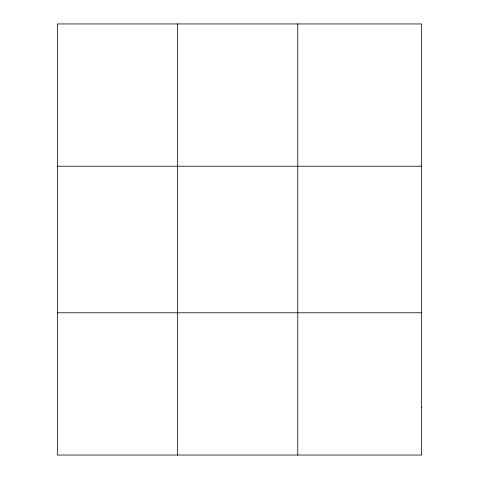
<?xml version="1.0" encoding="UTF-8"?>
<svg xmlns="http://www.w3.org/2000/svg" width="479" height="479" viewBox="0 0 479 479"><rect width="100%" height="100%" fill="white"/><g stroke="black" fill="none" stroke-linecap="round" stroke-linejoin="round"><path stroke-width="0.72" d="M177.577 23.95L177.577 455.05M297.776 23.95L297.776 455.05M57.384 166.213L421.616 166.213M57.384 312.787L421.616 312.787M421.616 407.629L421.616 455.05L57.384 455.05L57.384 23.95L421.616 23.95L421.616 407.629"/></g></svg>
